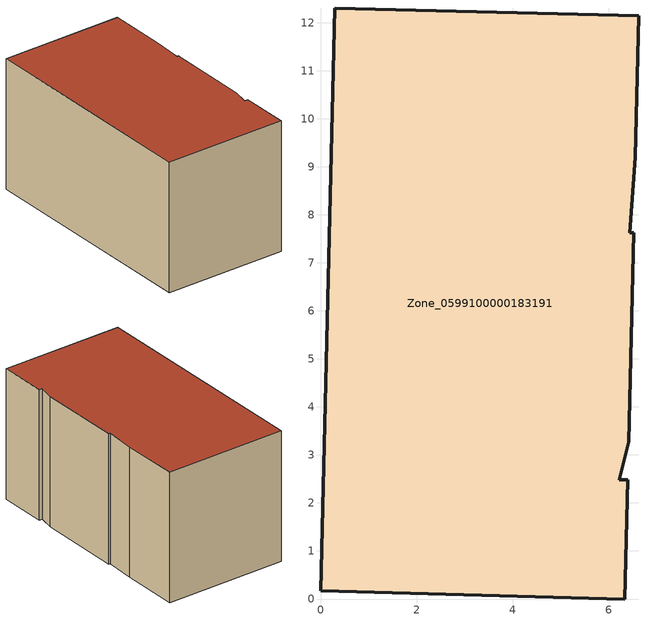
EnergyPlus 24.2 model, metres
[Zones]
Zone_0599100000183191
 floor ground (C_G): 6.55,9.2 6.44,7.63 6.51,7.62 6.41,3.27 6.21,2.48 6.39,2.48 6.33,0 0,0.17 0.29,12.31 6.62,12.14 z0
 wall outside (C_F): 6.44,7.63 6.55,9.2 6.62,12.14 0.29,12.31 0,0.17 6.33,0 6.39,2.48 6.21,2.48 6.41,3.27 6.51,7.62 6.44,7.63 z0:6.74
 roof outside (C_R): 6.21,2.48 6.41,3.27 6.51,7.62 6.44,7.63 6.55,9.2 6.62,12.14 0.29,12.31 0,0.17 6.33,0 6.39,2.48 z6.74
[BUILDING]
Pand.0599100000183191: North Axis=0; Terrain=City; Loads Convergence Tolerance Value=0.04; Temperature Convergence Tolerance Value=0.4; Solar Distribution=FullExterior; Maximum Number of Warmup Days=25; Minimum Number of Warmup Days=1
[Site:Location]
Rotterdam.The.Hague.AP_ZH_NLD Design_Conditions: Latitude=51.96; Longitude=4.45; Time Zone=1; Elevation=-4.5
[SITE:GROUNDTEMPERATURE:BUILDINGSURFACE]
18, 18, 18, 18, 18, 18, 18, 18, 18, 18, 18, 18
[MATERIAL] Thermal Absorptance=0.9; Solar Absorptance=0.7; Visible Absorptance=0.7
Name | Roughness | Thickness | Conductivity | Density | Specific Heat
G.TC.1946-1964 | MediumSmooth | 0.15 | 1 | 540 | 1210
F.TC.1946-1964 | Rough | 0.3 | 0.857143 | 1920 | 840
R.TC.1946-1964 | MediumRough | 0.2 | 0.235294 | 1500 | 1000
[CONSTRUCTION]
C_G: G.TC.1946-1964
C_F: F.TC.1946-1964
C_R: R.TC.1946-1964
[ZONE]
Zone_0599100000183191: Type=1; Multiplier=1; Ceiling Height=Autocalculate; Volume=Autocalculate; Floor Area=autocalculate; Part of Total Floor Area=Yes
[ZONEINFILTRATION:DESIGNFLOWRATE]
Infil_Zone_0599100000183191: Zone or ZoneList or Space or SpaceList=Zone_0599100000183191; Schedule=AlwaysOn; Design Flow Rate Calculation Method=Flow/Area; Flow Rate per Floor Area=0.003; Constant Term Coefficient=1; Temperature Term Coefficient=0; Velocity Term Coefficient=0; Velocity Squared Term Coefficient=0
[HVACTEMPLATE:ZONE:IDEALLOADSAIRSYSTEM]
Zone_0599100000183191: Maximum Heating Supply Air Temperature=50; Minimum Cooling Supply Air Temperature=13; Maximum Heating Supply Air Humidity Ratio=0.0156; Minimum Cooling Supply Air Humidity Ratio=0.0077; Heating Limit=NoLimit; Cooling Limit=NoLimit; Dehumidification Control Type=ConstantSensibleHeatRatio; Cooling Sensible Heat Ratio=0.7; Dehumidification Setpoint=60; Humidification Control Type=None; Humidification Setpoint=30; Outdoor Air Method=None; Outdoor Air Flow Rate per Person=0.00944; Outdoor Air Flow Rate per Zone Floor Area=0; Outdoor Air Flow Rate per Zone=0; Demand Controlled Ventilation Type=None; Outdoor Air Economizer Type=NoEconomizer; Heat Recovery Type=None; Sensible Heat Recovery Effectiveness=0.7; Latent Heat Recovery Effectiveness=0.65
[ZONECONTROL:THERMOSTAT]
ThermostatControl_Zone_0599100000183191: Zone or ZoneList=Zone_0599100000183191; Control Type Schedule=DualSetpointControlType; Control 1=Thermostat_Zone_0599100000183191; Temperature Difference Between Cutout And Setpoint=0
[THERMOSTATSETPOINT:DUALSETPOINT]
Thermostat_Zone_0599100000183191: Heating Setpoint Temperature Schedule=HeatingSetpoint_Zone_0599100000183191; Cooling Setpoint Temperature Schedule=CoolingSetpoint_Zone_0599100000183191
[SCHEDULE:COMPACT]
HeatingSetpoint_Zone_0599100000183191: Through: 12/31, For: AllDays, Until: 24:00, 21
CoolingSetpoint_Zone_0599100000183191: Through: 12/31, For: AllDays, Until: 24:00, 24
DualSetpointControlType: Through: 12/31, For: AllDays, Until: 24:00, 4
AlwaysOn: Through: 12/31, For: AllDays, Until: 24:00, 1
